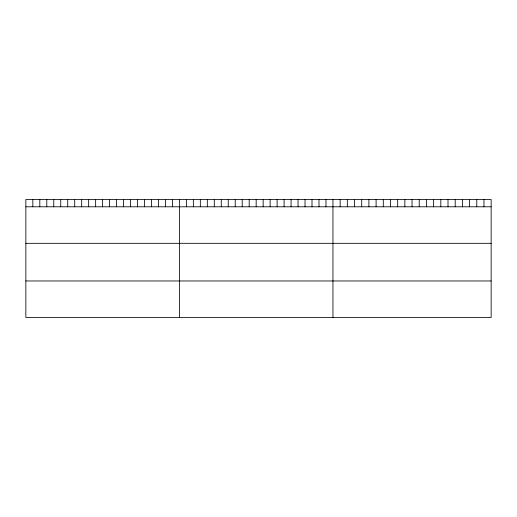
<?xml version="1.0" encoding="UTF-8"?>
<svg xmlns="http://www.w3.org/2000/svg" width="517" height="517" viewBox="0 0 517 517"><rect width="100%" height="100%" fill="white"/><g stroke="black" fill="none" stroke-linecap="round" stroke-linejoin="round"><path stroke-width="0.78" d="M491.15 206.794L491.15 317.503L25.85 317.503L25.85 199.497L491.15 199.497L491.15 206.794L25.85 206.794M25.85 243.326L491.15 243.326M25.85 280.97L491.15 280.97M483.957 199.497L483.957 206.794M476.771 199.497L476.771 206.794M469.578 199.497L469.578 206.794M462.385 199.497L462.385 206.794M455.193 199.497L455.193 206.794M448.006 199.497L448.006 206.794M440.814 199.497L440.814 206.794M433.621 199.497L433.621 206.794M426.428 199.497L426.428 206.794M419.242 199.497L419.242 206.794M412.049 199.497L412.049 206.794M404.856 199.497L404.856 206.794M397.67 199.497L397.67 206.794M390.477 199.497L390.477 206.794M383.284 199.497L383.284 206.794M376.092 199.497L376.092 206.794M368.905 199.497L368.905 206.794M361.713 199.497L361.713 206.794M354.52 199.497L354.52 206.794M347.327 199.497L347.327 206.794M340.141 199.497L340.141 206.794M332.948 199.497L332.948 317.503M325.969 199.497L325.969 206.794M318.989 199.497L318.989 206.794M312.01 199.497L312.01 206.794M305.03 199.497L305.03 206.794M298.05 199.497L298.05 206.794M291.071 199.497L291.071 206.794M284.091 199.497L284.091 206.794M277.112 199.497L277.112 206.794M270.132 199.497L270.132 206.794M263.153 199.497L263.153 206.794M256.173 199.497L256.173 206.794M249.194 199.497L249.194 206.794M242.215 199.497L242.215 206.794M235.235 199.497L235.235 206.794M228.255 199.497L228.255 206.794M221.276 199.497L221.276 206.794M214.297 199.497L214.297 206.794M207.317 199.497L207.317 206.794M200.338 199.497L200.338 206.794M193.358 199.497L193.358 206.794M186.378 199.497L186.378 206.794M179.399 199.497L179.399 317.503M172.419 199.497L172.419 206.794M165.44 199.497L165.44 206.794M158.46 199.497L158.46 206.794M151.481 199.497L151.481 206.794M144.501 199.497L144.501 206.794M137.522 199.497L137.522 206.794M130.542 199.497L130.542 206.794M123.563 199.497L123.563 206.794M116.584 199.497L116.584 206.794M109.604 199.497L109.604 206.794M102.625 199.497L102.625 206.794M95.645 199.497L95.645 206.794M88.665 199.497L88.665 206.794M81.686 199.497L81.686 206.794M74.706 199.497L74.706 206.794M67.727 199.497L67.727 206.794M60.748 199.497L60.748 206.794M53.768 199.497L53.768 206.794M46.789 199.497L46.789 206.794M39.809 199.497L39.809 206.794M32.829 199.497L32.829 206.794"/></g></svg>
